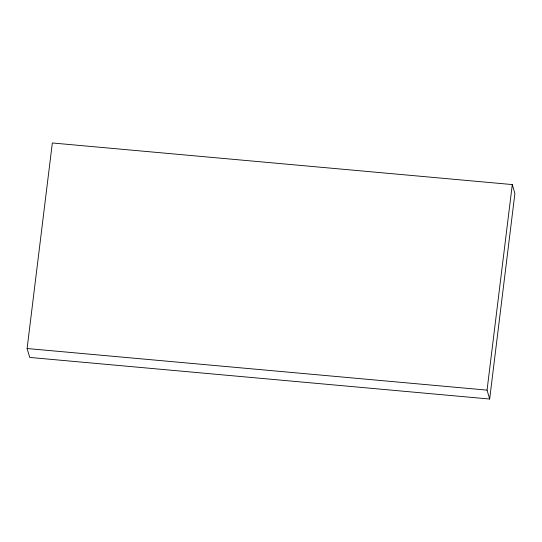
<?xml version="1.0" encoding="UTF-8"?>
<svg xmlns="http://www.w3.org/2000/svg" width="542" height="542" viewBox="0 0 542 542"><rect width="100%" height="100%" fill="white"/><g stroke="black" fill="none" stroke-linecap="round" stroke-linejoin="round"><path stroke-width="0.81" d="M27.1 348.526L52.337 142.973L512.292 184.571L514.9 193.474L489.663 399.027L29.708 357.429L27.1 348.526L487.055 390.132L489.663 399.027M487.055 390.132L512.292 184.571"/></g></svg>
